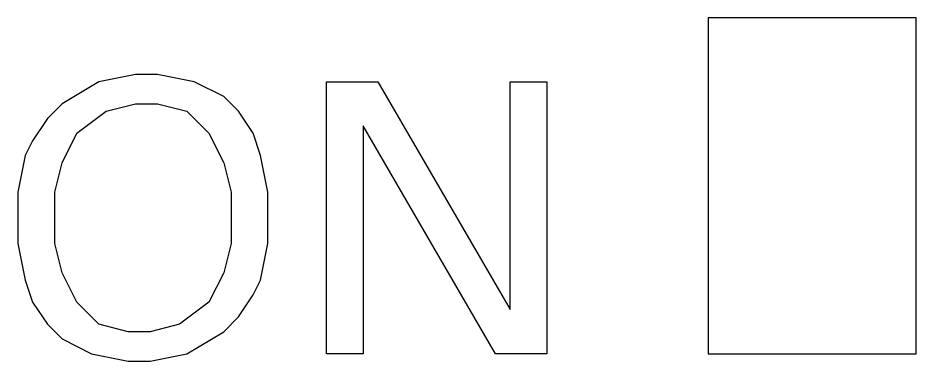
# Model space of a CAD drawing. Extents: x 10 to 952, y 6 to 232.
# Drawn here: x 696.929 to 701.033, y 189.718 to 191.286 of the extents above; entities that cross this region are included whole.
import ezdxf

# ---------------------------------------------------------------- set-up
doc = ezdxf.new("R2010")
doc.units = 0
doc.header["$LTSCALE"] = 5
doc.header["$MEASUREMENT"] = 0
doc.layers.get('0').update_dxf_attribs({"linetype": 'CONTINUOUS'})

msp = doc.modelspace()

# ---------------------------------------------------------------- linework, layer by layer
at = {"color": 7, "linetype": 'Continuous'}
for p, q in [((700.0833, 191.2864), (700.0833, 189.7519)), ((701.0332, 191.2864), (700.0833, 191.2864)), ((701.0332, 189.7519), (701.0332, 191.2864)), ((697.2988, 190.9941), (697.1309, 190.8934)), ((697.4666, 191.0277), (697.2988, 190.9941)), ((697.5673, 191.0277), (697.4666, 191.0277)), ((697.7352, 190.9941), (697.5673, 191.0277)), ((697.8695, 190.927), (697.7352, 190.9941)), ((698.3395, 189.7519), (698.3395, 190.9941)), ((698.3395, 190.9941), (698.5745, 190.9941)), ((698.5745, 190.9941), (699.1788, 189.9534)), ((699.1788, 189.9534), (699.1788, 190.9941)), ((699.1788, 190.9941), (699.3467, 190.9941)), ((699.3467, 190.9941), (699.3467, 189.7519)), ((697.9366, 190.8598), (697.8695, 190.927)), ((697.1309, 190.8934), (697.0638, 190.8262)), ((697.3323, 190.8598), (697.4666, 190.8934)), ((697.4666, 190.8934), (697.5673, 190.8934)), ((697.5673, 190.8934), (697.7016, 190.8598)), ((697.0638, 190.8262), (696.9966, 190.7255)), ((697.198, 190.7591), (697.3323, 190.8598)), ((697.7016, 190.8598), (697.8023, 190.7591)), ((698.0038, 190.7591), (697.9366, 190.8598)), ((698.5074, 190.7927), (698.5074, 189.7519)), ((699.1117, 189.7519), (698.5074, 190.7927)), ((697.1309, 190.6248), (697.198, 190.7591)), ((697.8023, 190.7591), (697.8695, 190.6248)), ((698.0374, 190.6584), (698.0038, 190.7591)), ((696.9966, 190.7255), (696.963, 190.6584)), ((696.963, 190.6584), (696.9295, 190.4905)), ((697.0973, 190.4905), (697.1309, 190.6248)), ((697.8695, 190.6248), (697.9031, 190.4905)), ((698.0709, 190.4905), (698.0374, 190.6584)), ((696.9295, 190.4905), (696.9295, 190.2555)), ((697.0973, 190.2555), (697.0973, 190.4905)), ((697.9031, 190.4905), (697.9031, 190.2555)), ((698.0709, 190.2555), (698.0709, 190.4905)), ((696.9295, 190.2555), (696.963, 190.0876)), ((697.1309, 190.1212), (697.0973, 190.2555)), ((697.9031, 190.2555), (697.8695, 190.1212)), ((698.0374, 190.0876), (698.0709, 190.2555)), ((696.963, 190.0876), (696.9966, 189.9869)), ((697.198, 189.9869), (697.1309, 190.1212)), ((697.8695, 190.1212), (697.8023, 189.9869)), ((698.0038, 190.0205), (698.0374, 190.0876)), ((697.9366, 189.9198), (698.0038, 190.0205)), ((696.9966, 189.9869), (697.0638, 189.8862)), ((697.2988, 189.8862), (697.198, 189.9869)), ((697.8023, 189.9869), (697.6681, 189.8862)), ((697.0638, 189.8862), (697.1309, 189.8191)), ((697.4331, 189.8526), (697.2988, 189.8862)), ((697.6681, 189.8862), (697.5338, 189.8526)), ((697.8695, 189.8526), (697.9366, 189.9198)), ((697.5338, 189.8526), (697.4331, 189.8526)), ((697.7016, 189.7519), (697.8695, 189.8526)), ((697.1309, 189.8191), (697.2652, 189.7519)), ((697.2652, 189.7519), (697.4331, 189.7183)), ((697.4331, 189.7183), (697.5338, 189.7183)), ((697.5338, 189.7183), (697.7016, 189.7519)), ((698.5074, 189.7519), (698.3395, 189.7519)), ((699.3467, 189.7519), (699.1117, 189.7519)), ((700.0833, 189.7519), (701.0332, 189.7519))]:
    msp.add_line(p, q, dxfattribs=at)

doc.saveas('drawing.dxf')
